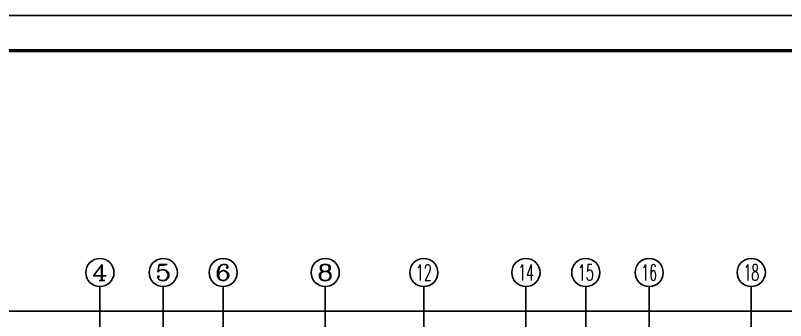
# Model space of a CAD drawing. Extents: x 27938 to 1507990, y 110129 to 923079.
# Drawn here: x 830217 to 852092, y 693192 to 701857 of the extents above; entities that cross this region are included whole.
import ezdxf
from ezdxf.enums import TextEntityAlignment as Align

# ---------------------------------------------------------------- set-up
doc = ezdxf.new("R2010")
doc.units = 0
doc.header["$LTSCALE"] = 1000
doc.header["$MEASUREMENT"] = 0
for name, color, linetype in [('AXIS', 3, 'Continuous'), ('AXIS_TEXT', 7, 'Continuous'), ('图框', 140, 'Continuous')]:
    doc.layers.add(name, color=color, linetype=linetype)
doc.layers.add('yichutu', color=7, linetype='Continuous', true_color=0xffffff, plot=False)
doc.styles.add('_TCH_AXIS', font='COMPLEX', dxfattribs={"bigfont": 'GBCBIG'})
doc.styles.add('_TCH_DIM_T3', font='SIMPLEX.shx', dxfattribs={"width": 0.494118, "bigfont": 'GBCBIG.shx'})
doc.styles.add('COMPLEX', font='COMPLEX')
doc.dimstyles.new('_TCH_ARCH&&100', dxfattribs={"dimtxt": 297.5, "dimasz": 100, "dimexe": 250, "dimexo": 300, "dimgap": 126.25, "dimtad": 1, "dimdec": 0, "dimzin": 0, "dimdsep": 46, "dimtxsty": '_TCH_DIM_T3', "dimblk": 'ARCHTICK', "dimcen": 0.09, "dimclrt": 4, "dimazin": 2, "dimtfac": 1, "dimtdec": 0, "dimtix": 1, "dimtmove": 2, "dimatfit": 3, "dimfxl": 100, "dimtolj": 1, "dimtzin": 0, "dimarcsym": 0})

# ---------------------------------------------------------------- blocks, each defined once
blk = doc.blocks.new('TK')
at = {"layer": '图框'}
blk.add_lwpolyline([(465375, 548714), (549475, 548714), (549475, 489314), (465375, 489314)], close=True, dxfattribs=at)
blk.add_lwpolyline([(465375, 548714), (549475, 548714), (549475, 489314), (465375, 489314)], close=True, dxfattribs=at)
at = {"layer": '图框', "const_width": 100}
blk.add_lwpolyline([(548475, 490314), (548475, 547714), (467875, 547714), (467875, 490314)], close=True, dxfattribs=at)
blk = doc.blocks.new('yct-841-594-84100-59399.9999999999-100-1000.0')
at = {"layer": 'yichutu', "color": 7, "true_color": 0xffffff}
blk.add_lwpolyline([(0, 0), (0, 59400), (84100, 59400), (84100, 0)], close=True, dxfattribs=at)
blk = doc.blocks.new('_ArchTick')
at = {"color": 0, "linetype": 'ByBlock', "const_width": 0.4}
blk.add_lwpolyline([(-0.5, -0.5), (0.5, 0.5)], dxfattribs=at)
blk = doc.blocks.new('*D960')
at = {"layer": 'AXIS', "color": 0, "lineweight": -2}
for p, q in [((827817, 690457), (827817, 693707)), ((878017, 690457), (878017, 693707)), ((827817, 693457), (878017, 693457))]:
    blk.add_line(p, q, dxfattribs=at)
at = {"layer": 'Defpoints', "color": 0}
for p in [(878017, 693457), (827817, 690157), (878017, 690157)]:
    blk.add_point(p, dxfattribs=at)
at = {"layer": 'AXIS', "color": 0, "lineweight": -2, "xscale": 100, "yscale": 100, "zscale": 100, "rotation": 180}
blk.add_blockref('_ArchTick', (827817, 693457), dxfattribs=at)
at = {"layer": 'AXIS', "color": 0, "lineweight": -2, "xscale": 100, "yscale": 100, "zscale": 100}
blk.add_blockref('_ArchTick', (878017, 693457), dxfattribs=at)
at = {"layer": 'AXIS', "color": 4, "insert": (852917, 693732), "char_height": 297.5, "attachment_point": 5, "style": '_TCH_DIM_T3'}
blk.add_mtext('\\A1;50200', dxfattribs=at)
blk = doc.blocks.new('_AXISO')
at = {"color": 0}
blk.add_circle((0, 0), 0.5, dxfattribs=at)
at = {"layer": 'AXIS_TEXT', "color": 0, "style": 'COMPLEX', "width": 1.041667}
blk.add_attdef('A', text='', height=0.56, dxfattribs=at).set_placement((-0.25, -0.28), (0.25, -0.28), align=Align.FIT)

msp = doc.modelspace()

# ---------------------------------------------------------------- linework, layer by layer
at = {"layer": 'AXIS', "color": 8}
for p, q in [((832616.6, 690157.2), (832616.6, 694157.2)), ((834416.6, 690157.2), (834416.6, 694157.2)), ((836116.6, 690157.2), (836116.6, 694157.2)), ((839016.6, 690157.2), (839016.6, 694157.2)), ((841816.6, 690157.2), (841816.6, 694157.2)), ((844716.6, 690157.2), (844716.6, 694157.2)), ((846416.6, 690157.2), (846416.6, 694157.2)), ((848216.6, 690157.2), (848216.6, 694157.2)), ((851116.6, 690157.2), (851116.6, 694157.2))]:
    msp.add_line(p, q, dxfattribs=at)

# ---------------------------------------------------------------- block references
msp.add_blockref('TK', (348239.1, 153143.3))
ref = msp.add_blockref('_AXISO', (832616.6, 694557.2), dxfattribs=dict(at, xscale=800, yscale=800, zscale=800))
ref.add_attrib('A', '4', dxfattribs={"layer": 'AXIS_TEXT', "color": 8, "ltscale": 0.5, "height": 452.5, "style": '_TCH_AXIS', "width": 1.3125}).set_placement((832390.3, 694330.9), (832842.9, 694330.9), align=Align.FIT)
ref = msp.add_blockref('_AXISO', (834416.6, 694557.2), dxfattribs=dict(at, xscale=800, yscale=800, zscale=800))
ref.add_attrib('A', '5', dxfattribs={"layer": 'AXIS_TEXT', "color": 8, "ltscale": 0.5, "height": 452.5, "style": '_TCH_AXIS', "width": 1.5}).set_placement((834190.3, 694330.9), (834642.9, 694330.9), align=Align.FIT)
ref = msp.add_blockref('_AXISO', (836116.6, 694557.2), dxfattribs=dict(at, xscale=800, yscale=800, zscale=800))
ref.add_attrib('A', '6', dxfattribs={"layer": 'AXIS_TEXT', "color": 8, "ltscale": 0.5, "height": 452.5, "style": '_TCH_AXIS', "width": 1.5}).set_placement((835890.3, 694330.9), (836342.9, 694330.9), align=Align.FIT)
ref = msp.add_blockref('_AXISO', (839016.6, 694557.2), dxfattribs=dict(at, xscale=800, yscale=800, zscale=800))
ref.add_attrib('A', '8', dxfattribs={"layer": 'AXIS_TEXT', "color": 8, "ltscale": 0.5, "height": 452.5, "style": '_TCH_AXIS', "width": 1.5}).set_placement((838790.3, 694330.9), (839242.9, 694330.9), align=Align.FIT)
ref = msp.add_blockref('_AXISO', (841816.6, 694557.2), dxfattribs=dict(at, xscale=800, yscale=800, zscale=800))
ref.add_attrib('A', '12', dxfattribs={"layer": 'AXIS_TEXT', "color": 8, "ltscale": 0.5, "height": 452.55, "style": '_TCH_AXIS', "width": 0.724138}).set_placement((841590.3, 694330.9), (842042.9, 694330.9), align=Align.FIT)
ref = msp.add_blockref('_AXISO', (844716.6, 694557.2), dxfattribs=dict(at, xscale=800, yscale=800, zscale=800))
ref.add_attrib('A', '14', dxfattribs={"layer": 'AXIS_TEXT', "color": 8, "ltscale": 0.5, "height": 452.55, "style": '_TCH_AXIS', "width": 0.677419}).set_placement((844490.3, 694330.9), (844942.9, 694330.9), align=Align.FIT)
ref = msp.add_blockref('_AXISO', (846416.6, 694557.2), dxfattribs=dict(at, xscale=800, yscale=800, zscale=800))
ref.add_attrib('A', '15', dxfattribs={"layer": 'AXIS_TEXT', "color": 8, "ltscale": 0.5, "height": 452.55, "style": '_TCH_AXIS', "width": 0.724138}).set_placement((846190.3, 694330.9), (846642.9, 694330.9), align=Align.FIT)
ref = msp.add_blockref('_AXISO', (848216.6, 694557.2), dxfattribs=dict(at, xscale=800, yscale=800, zscale=800))
ref.add_attrib('A', '16', dxfattribs={"layer": 'AXIS_TEXT', "color": 8, "ltscale": 0.5, "height": 452.55, "style": '_TCH_AXIS', "width": 0.724138}).set_placement((847990.3, 694330.9), (848442.9, 694330.9), align=Align.FIT)
ref = msp.add_blockref('_AXISO', (851116.6, 694557.2), dxfattribs=dict(at, xscale=800, yscale=800, zscale=800))
ref.add_attrib('A', '18', dxfattribs={"layer": 'AXIS_TEXT', "color": 8, "ltscale": 0.5, "height": 452.55, "style": '_TCH_AXIS', "width": 0.724138}).set_placement((850890.3, 694330.9), (851342.9, 694330.9), align=Align.FIT)
at = {"layer": 'yichutu'}
msp.add_blockref('yct-841-594-84100-59399.9999999999-100-1000.0', (813614.1, 642457), dxfattribs=at)

# ---------------------------------------------------------------- dimensions: what is measured, and where the dimension line sits
at = {"layer": 'AXIS', "color": 8}
dim = msp.add_aligned_dim(p1=(827816.6, 690157.2), p2=(878016.6, 690157.2), distance=3300, dimstyle='_TCH_ARCH&&100', dxfattribs=at)
dim.commit()
dim.dimension.update_dxf_attribs({"geometry": '*D960', "text_midpoint": (852916.6, 693732.2)})

doc.saveas('drawing.dxf')
